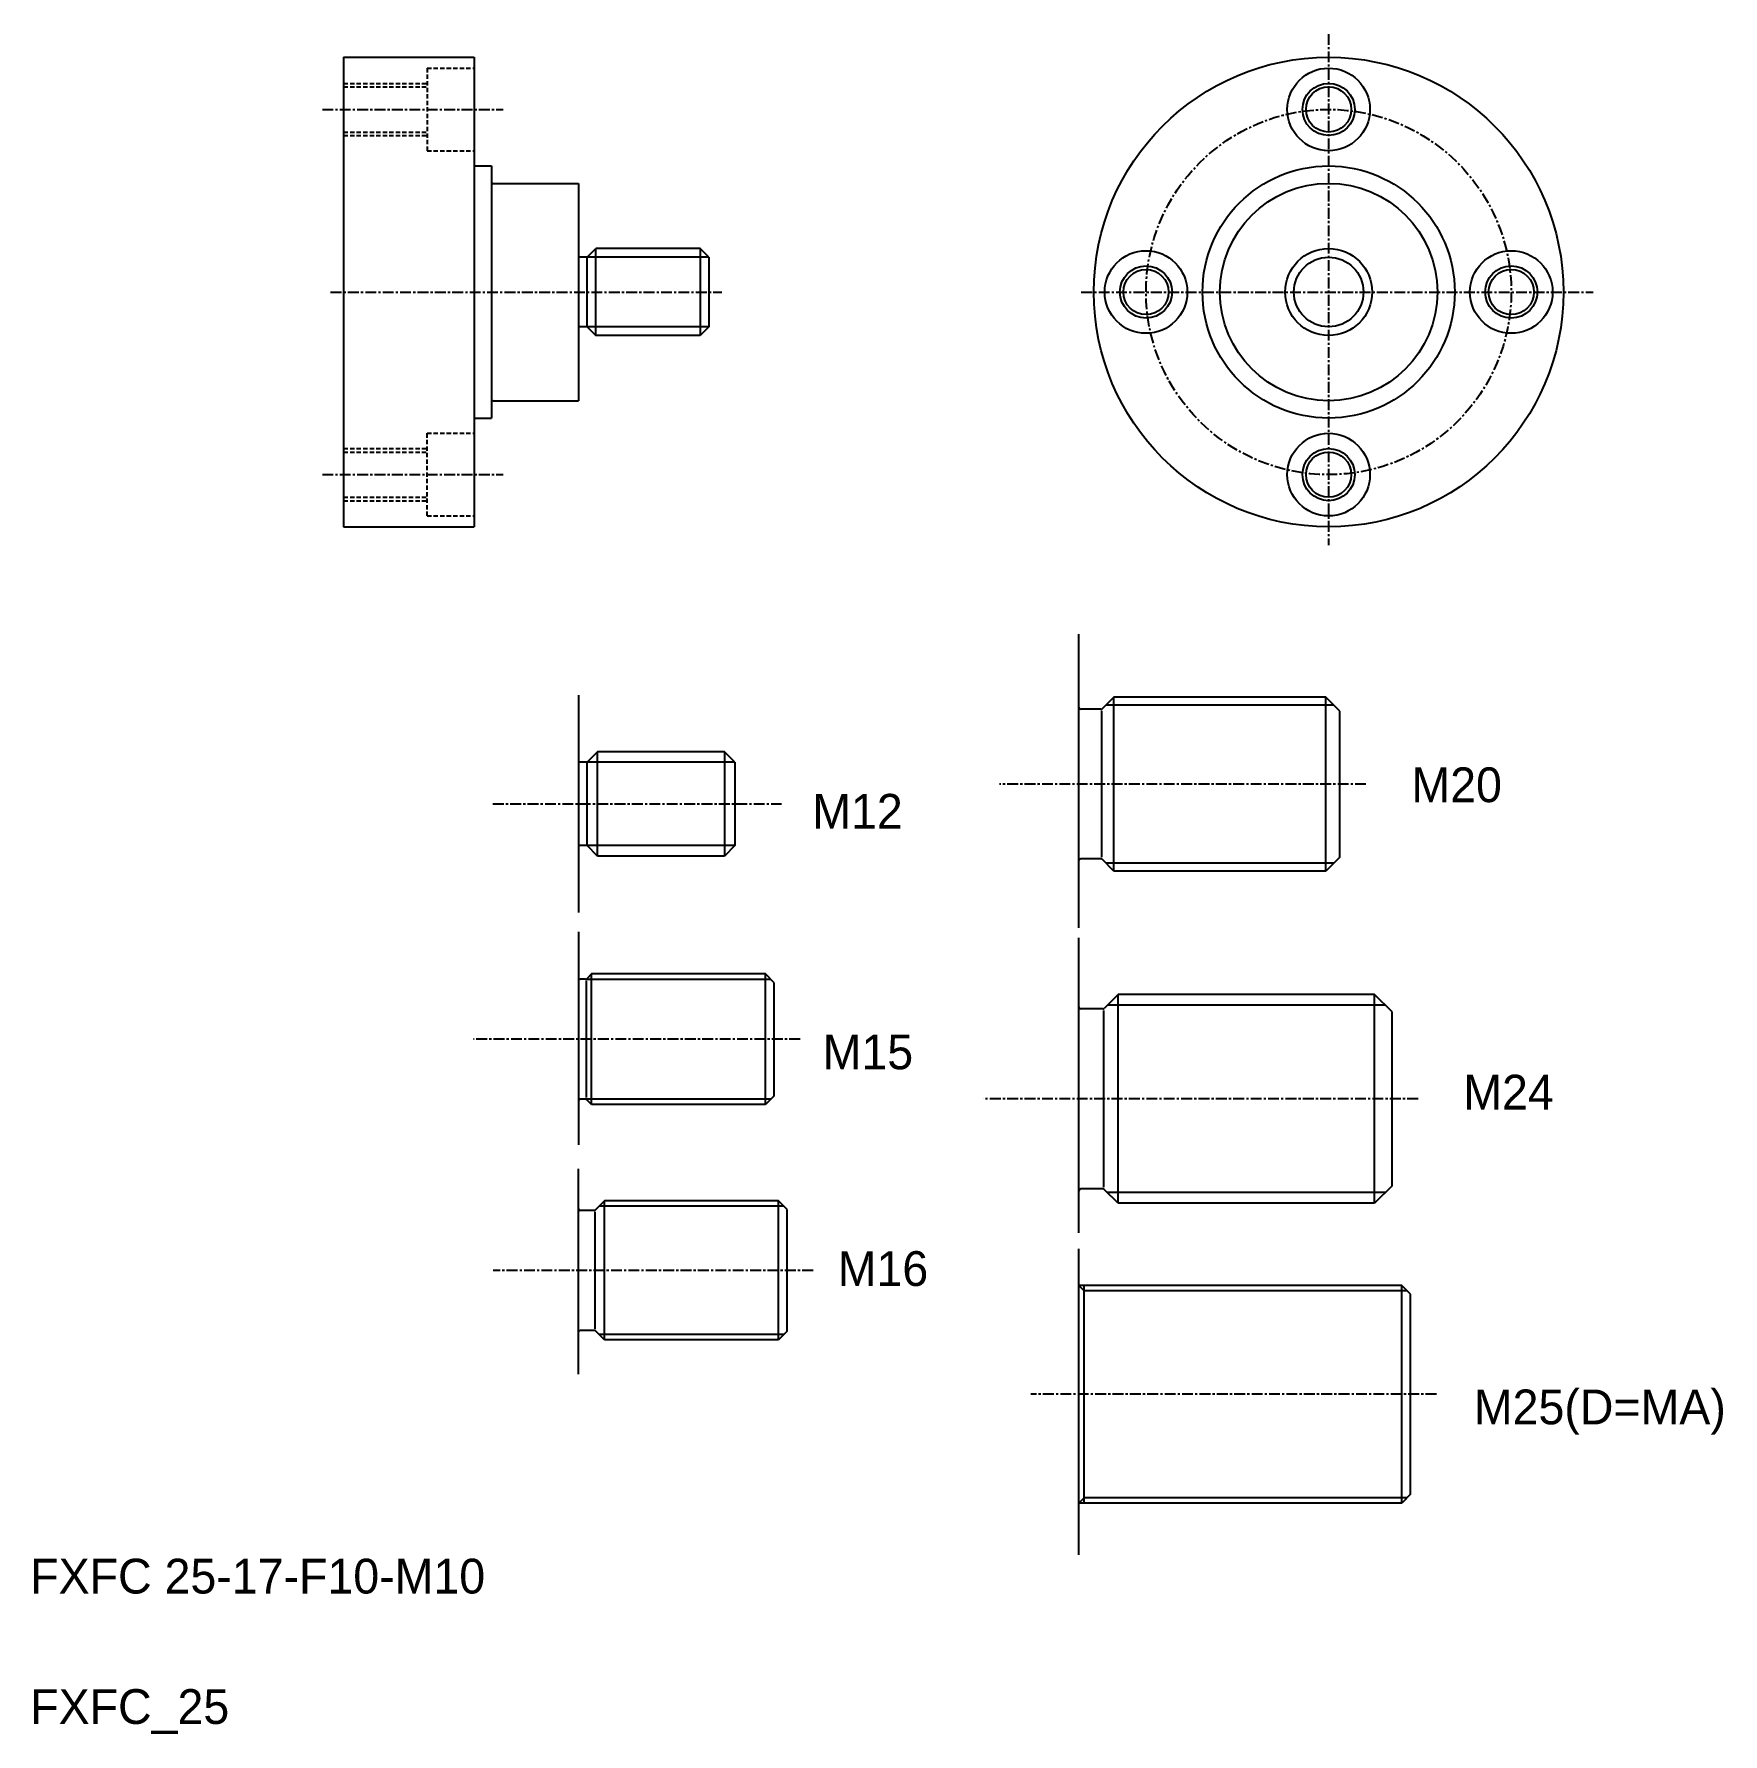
# Model space of a CAD drawing. Extents: x 10 to 205, y 9 to 204.
import ezdxf

# ---------------------------------------------------------------- set-up
doc = ezdxf.new("R2010")
doc.units = 0
doc.linetypes.add('CENTER', pattern=[2, 1.25, -0.25, 0.25, -0.25])
doc.linetypes.add('DASHED', pattern=[0.75, 0.5, -0.25])
doc.layers.get('0').update_dxf_attribs({"linetype": 'CONTINUOUS'})
doc.layers.add('CENTER', color=1, linetype='CENTER')

msp = doc.modelspace()

# ---------------------------------------------------------------- linework, layer by layer
at = {"color": 7, "linetype": 'CONTINUOUS'}
for p, q in [((46.04, 201.68), (61.04, 201.68)), ((46.04, 201.68), (46.04, 147.68)), ((61.04, 201.68), (61.04, 147.68)), ((61.04, 189.18), (63.04, 189.18)), ((63.04, 189.18), (63.04, 160.18)), ((63.24, 187.18), (73.04, 187.18)), ((73.04, 187.18), (73.04, 162.18)), ((74.04, 178.68), (73.04, 178.68)), ((74.04, 178.68), (75.04, 179.68)), ((74.04, 170.68), (74.04, 178.68)), ((75.04, 169.68), (75.04, 179.68)), ((87.04, 179.68), (75.04, 179.68)), ((87.04, 179.68), (87.04, 169.68)), ((88.04, 178.68), (87.04, 179.68)), ((88.04, 178.68), (88.04, 170.68)), ((61.04, 174.68), (61.04, 174.68)), ((74.04, 170.68), (73.04, 170.68)), ((74.04, 170.68), (75.04, 169.68)), ((88.04, 170.68), (87.04, 169.68)), ((87.04, 169.68), (75.04, 169.68)), ((63.24, 162.18), (73.04, 162.18)), ((61.04, 160.18), (63.04, 160.18)), ((46.04, 147.68), (61.04, 147.68)), ((130.6, 101.56), (130.6, 135.35)), ((73.04, 128.31), (73.04, 103.31)), ((134.6, 128.09), (133.26, 126.75)), ((159, 128.09), (134.6, 128.09)), ((134.6, 108.09), (134.6, 128.09)), ((159, 108.09), (159, 128.09)), ((160.6, 126.49), (159, 128.09)), ((133.12, 126.69), (130.8, 126.69)), ((133.19, 126.51), (133.19, 109.68)), ((160.6, 109.69), (160.6, 126.49)), ((75.24, 121.81), (74.04, 120.61)), ((75.24, 109.81), (75.24, 121.81)), ((89.84, 121.81), (75.24, 121.81)), ((89.84, 121.81), (89.84, 109.81)), ((91.04, 120.61), (89.84, 121.81)), ((74.04, 120.61), (73.04, 120.61)), ((74.04, 111.01), (74.04, 120.61)), ((91.04, 120.61), (91.04, 111.01)), ((74.04, 111.01), (73.04, 111.01)), ((75.24, 109.81), (74.04, 111.01)), ((89.84, 109.81), (75.24, 109.81)), ((91.04, 111.01), (89.84, 109.81)), ((133.12, 109.49), (130.8, 109.49)), ((160.6, 109.69), (159, 108.09)), ((134.6, 108.09), (133.26, 109.44)), ((159, 108.09), (134.6, 108.09)), ((73.04, 101.09), (73.04, 76.59)), ((130.6, 66.49), (130.6, 100.4)), ((74.54, 96.25), (74, 95.71)), ((74.54, 81.25), (74.54, 96.25)), ((94.54, 96.25), (74.54, 96.25)), ((94.54, 81.25), (94.54, 96.25)), ((95.54, 95.25), (94.54, 96.25)), ((73.85, 95.65), (73.24, 95.65)), ((73.93, 95.46), (73.93, 82.03)), ((95.54, 82.25), (95.54, 95.25)), ((135.1, 93.88), (133.51, 92.29)), ((135.1, 69.88), (135.1, 93.88)), ((164.6, 93.88), (135.1, 93.88)), ((164.6, 69.88), (164.6, 93.88)), ((166.6, 91.88), (164.6, 93.88)), ((133.37, 92.23), (130.8, 92.23)), ((133.44, 92.05), (133.44, 71.72)), ((166.6, 71.88), (166.6, 91.88)), ((95.54, 82.25), (94.54, 81.25)), ((73.85, 81.85), (73.24, 81.85)), ((74.54, 81.25), (74, 81.79)), ((94.54, 81.25), (74.54, 81.25)), ((73.04, 50.23), (73.04, 73.86)), ((133.37, 71.53), (130.8, 71.53)), ((135.1, 69.88), (133.51, 71.47)), ((166.6, 71.88), (164.6, 69.88)), ((74.85, 69.06), (73.24, 69.06)), ((74.93, 68.88), (74.93, 55.45)), ((76.04, 70.16), (75, 69.12)), ((96.04, 70.16), (76.04, 70.16)), ((76.04, 54.16), (76.04, 70.16)), ((96.04, 54.16), (96.04, 70.16)), ((97.04, 69.16), (96.04, 70.16)), ((97.04, 55.16), (97.04, 69.16)), ((164.6, 69.88), (135.1, 69.88)), ((130.6, 29.45), (130.6, 64.66)), ((167.71, 60.41), (130.6, 60.41)), ((131.21, 35.41), (131.21, 60.41)), ((167.71, 35.41), (167.71, 60.41)), ((168.71, 59.41), (167.71, 60.41)), ((168.71, 36.41), (168.71, 59.41)), ((74.85, 55.26), (73.24, 55.26)), ((76.04, 54.16), (75, 55.2)), ((97.04, 55.16), (96.04, 54.16)), ((96.04, 54.16), (76.04, 54.16)), ((167.71, 35.41), (130.6, 35.41)), ((168.71, 36.41), (167.71, 35.41))]:
    msp.add_line(p, q, dxfattribs=at)
at = {"color": 3, "linetype": 'DASHED'}
for p, q in [((55.64, 200.43), (61.04, 200.43)), ((55.64, 200.43), (55.64, 190.93)), ((46.04, 198.68), (55.64, 198.68)), ((46.04, 198.28), (55.64, 198.28)), ((46.04, 193.08), (55.64, 193.08)), ((46.04, 192.68), (55.64, 192.68)), ((55.64, 190.93), (61.04, 190.93)), ((55.64, 148.93), (55.64, 158.43)), ((55.64, 158.43), (61.04, 158.43)), ((46.04, 156.68), (55.64, 156.68)), ((46.04, 156.28), (55.64, 156.28)), ((46.04, 151.08), (55.64, 151.08)), ((46.04, 150.68), (55.64, 150.68)), ((55.64, 148.93), (61.04, 148.93))]:
    msp.add_line(p, q, dxfattribs=at)
at = {"color": 3, "linetype": 'CONTINUOUS'}
for p, q in [((88.04, 178.68), (74.04, 178.68)), ((88.04, 170.68), (74.04, 170.68)), ((159.92, 127.17), (133.68, 127.17)), ((91.04, 120.61), (74.04, 120.61)), ((91.04, 111.01), (74.04, 111.01)), ((159.92, 109.01), (133.68, 109.01)), ((95.15, 95.63), (73.92, 95.63)), ((165.83, 92.66), (133.87, 92.66)), ((95.15, 81.86), (73.92, 81.86)), ((165.83, 71.11), (133.87, 71.11)), ((96.65, 69.55), (75.42, 69.55)), ((131.21, 59.8), (130.6, 60.41)), ((168.33, 59.8), (131.21, 59.8)), ((96.65, 54.78), (75.42, 54.78)), ((131.21, 36.02), (130.6, 35.41)), ((168.33, 36.02), (131.21, 36.02))]:
    msp.add_line(p, q, dxfattribs=at)
at = {"color": 7, "linetype": 'CONTINUOUS'}
for centre, radius in [((159.31, 174.68), 27), ((159.31, 195.68), 4.75), ((159.31, 195.68), 2.6), ((159.31, 174.68), 14.5), ((159.31, 174.68), 12.5), ((138.31, 174.68), 4.75), ((159.31, 174.68), 5), ((180.31, 174.68), 4.75), ((138.31, 174.68), 2.6), ((180.31, 174.68), 2.6), ((159.31, 153.68), 4.75), ((159.31, 153.68), 2.6)]:
    msp.add_circle(centre, radius, dxfattribs=at)
at = {"color": 3, "linetype": 'CONTINUOUS'}
for centre, radius in [((159.31, 195.68), 3), ((159.31, 174.68), 4), ((138.31, 174.68), 3), ((180.31, 174.68), 3), ((159.31, 153.68), 3)]:
    msp.add_circle(centre, radius, dxfattribs=at)
at = {"color": 7, "linetype": 'CONTINUOUS'}
for centre, start, end in [((63.24, 187.38), 180, 270), ((63.24, 161.98), 90, 180), ((130.8, 126.89), 180, 270), ((133.12, 126.89), 270, 315), ((130.8, 109.29), 90, 180), ((133.12, 109.29), 45, 90), ((73.24, 95.85), 180, 270), ((73.85, 95.85), 270, 315), ((130.8, 92.43), 180, 270), ((133.37, 92.43), 270, 315), ((73.24, 81.65), 90, 180), ((73.85, 81.65), 45, 90), ((130.8, 71.33), 90, 180), ((133.37, 71.33), 45, 90), ((73.24, 69.26), 180, 270), ((74.85, 69.26), 270, 315), ((73.24, 55.06), 90, 180), ((74.85, 55.06), 45, 90)]:
    msp.add_arc(centre, 0.2, start, end, dxfattribs=at)
at = {"layer": 'CENTER', "color": 1, "linetype": 'CENTER'}
for p, q in [((159.31, 204.35), (159.31, 145.55)), ((43.6, 195.68), (64.4, 195.68)), ((44.54, 174.68), (89.54, 174.68)), ((130.87, 174.68), (189.72, 174.68)), ((43.6, 153.68), (64.4, 153.68)), ((163.6, 118.09), (121.48, 118.09)), ((63.2, 115.81), (96.4, 115.81)), ((98.54, 88.75), (60.96, 88.75)), ((169.6, 81.88), (119.58, 81.88)), ((100.04, 62.16), (63.23, 62.16)), ((171.71, 47.91), (125.06, 47.91))]:
    msp.add_line(p, q, dxfattribs=at)
msp.add_circle((159.31, 174.68), 21, dxfattribs=at)

# ---------------------------------------------------------------- texts
at = {"color": 7, "linetype": 'CONTINUOUS'}
for s, p in [('M20', (168.83, 116.01)), ('M12', (99.93, 112.96)), ('M15', (101.13, 85.29)), ('M24', (174.79, 80.66)), ('M16', (102.86, 60.37)), ('M25(D=MA)', (176.01, 44.46)), ('FXFC 25-17-F10-M10', (10, 25)), ('FXFC_25', (10, 10))]:
    msp.add_text(s, height=4, dxfattribs=at).set_placement(p)

doc.saveas('drawing.dxf')
